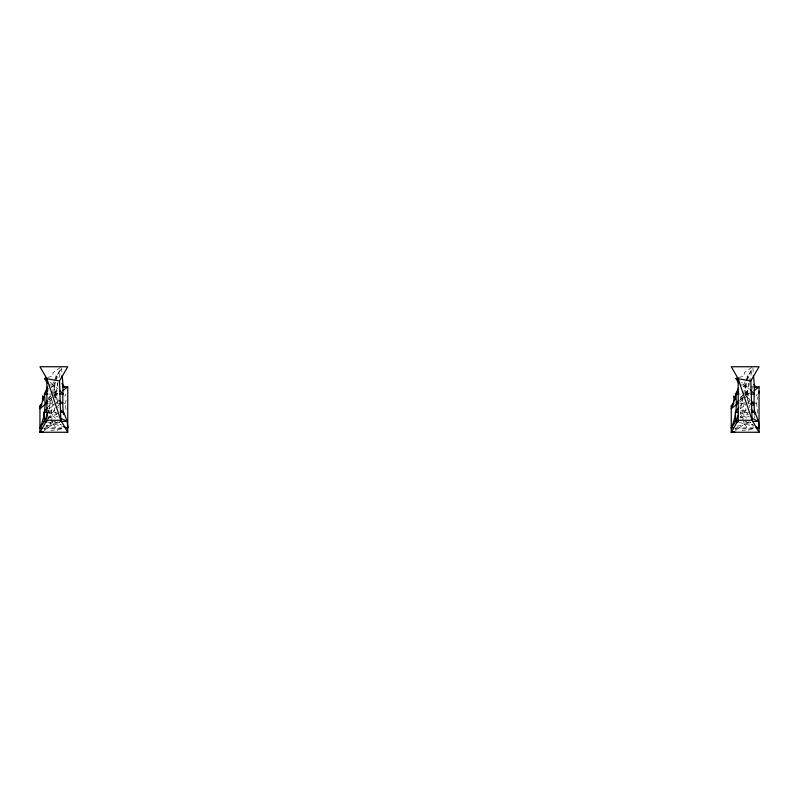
<?xml version="1.0" encoding="UTF-8"?>
<svg xmlns="http://www.w3.org/2000/svg" width="799" height="799" viewBox="0 0 799 799"><rect width="100%" height="100%" fill="white"/><g stroke="black" fill="none" stroke-linecap="round" stroke-linejoin="round"><path stroke-width="0.6" stroke-dasharray="4 3" d="M754.675 417.987L754.795 415.71M52.624 403.006L52.934 400.539M53.873 393.138L55.59 379.565M55.75 378.327L56.06 375.86L58.257 378.736M745.018 394.366L746.895 379.565M747.055 378.327L747.365 375.86L750.281 379.695M51.665 398.631L48.15 412.294M743.15 397.483L740.154 410.017M52.574 392.928L53.853 384.958L55.291 381.542M743.689 394.067L745.147 384.958L746.596 381.542M65.967 409.627L65.368 403.545L66.017 400.179M757.622 413.273L756.673 403.545L757.971 396.813M58.017 382.192L55.311 394.067L56.579 402.047M59.106 377.438L61.004 369.118M749.053 383.37L746.616 394.067L747.694 400.908M749.322 382.192L752.298 369.118M55.071 407.39L53.853 410.856L48.06 412.304M56.709 402.766L58.756 396.983M745.966 408.549L745.147 410.856L740.513 412.014M748.014 402.766L750.061 396.983M55.77 380.404L60.574 369.018M747.075 380.404L751.879 369.018M52.315 384.958L53.942 381.742M54.482 380.674L60.454 368.878M743.609 384.958L745.237 381.742M745.787 380.674L751.759 368.878M57.928 393.308L54.102 396.114L57.758 389.862M750.181 392.609L745.397 396.114L749.053 389.862M64.699 396.174L65.918 394.187M756.004 396.174L757.222 394.187M58.936 400.149L56.759 403.185L58.147 407.74M750.231 400.149L748.054 403.185L749.452 407.74M48.17 406.831L50.946 403.185L53.883 405.283M740.164 405.912L742.241 403.185L745.187 405.283M48.19 399.54L50.986 395.895M740.184 398.631L742.291 395.895M54.951 409.857L47.95 418.446M57.997 405.992L60.285 403.105M746.256 409.857L740.044 417.507M749.302 405.992L751.579 403.105M54.102 396.114L58.287 391.68M745.397 396.114L749.592 391.68M51.276 387.445L53.853 384.958L58.137 389.103M743.44 386.616L745.147 384.958L749.442 389.103M48.989 399.87L52.604 396.554M53.503 395.725L55.311 394.067L53.853 384.958L50.137 382.361M740.293 399.87L746.616 394.067L745.147 384.958L741.442 382.361M48.11 398.202L52.644 394.147M53.543 393.328L58.077 389.273M740.313 397.393L743.939 394.147M744.848 393.328L749.382 389.273M46.022 391.12L49.308 388.264M48.579 401.897L58.167 394.366M739.874 401.897L750.421 393.607M51.416 419.225L53.183 423.879L44.364 430.501L44.235 428.034M742.72 419.225L744.488 423.879L735.659 430.501L735.539 428.034M49.378 399.57L51.266 398.192M739.744 400.269L743.509 397.502M48.919 408.788L53.813 405.283M740.214 408.788L745.117 405.283M60.594 367.39L53.054 372.604L52.774 375.87L48.09 377.358M751.899 367.39L744.358 372.604L744.079 375.87L739.385 377.358M48.1 418.556L58.507 412.863M740.433 417.987L747.724 414.002M45.763 426.257L59.705 422.371M737.058 426.257L751.01 422.371M50.826 430.541L64.12 428.444M742.131 430.541L755.425 428.444M48.539 384.958L53.853 384.958M739.844 384.958L745.147 384.958M50.946 386.836L58.147 386.836M743.45 386.836L753.048 386.836M49.258 394.067L52.884 394.067M53.603 394.067L58.437 394.067M744.898 394.067L750.031 394.067M743.929 403.006L746.066 403.006M48.719 403.185L55.491 403.185M56.629 403.185L60.045 403.185M740.024 403.185L746.795 403.185M747.934 403.185L751.34 403.185M54.771 404.753L52.404 404.753L51.146 414.681L56.03 418.556M746.066 404.753L743.699 404.753L742.451 414.681L747.335 418.556M48.06 410.856L53.853 410.856L56.939 414.641M740.513 410.856L745.147 410.856L748.244 414.641M47.6 412.294L56.519 412.294M748.453 412.294L740.094 412.294L742.281 418.067M44.784 427.864L61.703 427.864M736.089 427.864L754.216 427.864M43.575 428.763L64.12 428.763M734.88 428.763L757.842 428.763M739.295 422.371L753.237 426.257M47.99 422.371L61.942 426.257M753.427 402.486L756.673 403.545M62.122 402.486L65.368 403.545M744.828 421.502L753.577 425.418M53.523 421.502L61.183 424.928M740.573 412.833L749.532 417.118M49.268 412.833L58.227 417.118M745.707 421.373L753.487 425.158M54.402 421.373L61.074 424.619M740.513 416.529L743.609 418.416M748.753 421.572L750.81 422.831M49.218 416.529L52.305 418.416M57.448 421.572L59.516 422.831M48.479 427.405L46.272 425.937L52.245 421.403L51.066 425.468L49.188 419.525M746.396 396.554L750.011 399.87M54.192 395.725L58.707 399.87M744.488 423.879L748.903 430.501M53.183 423.879L57.598 430.501M47.82 409.737L50.976 418.067M47.94 416.239L48.769 418.436M747.365 375.86L747.814 378.247M748.723 383.021L749.172 385.418M56.06 375.86L56.519 378.247M57.418 383.021L57.878 385.418M752.918 367.979L753.237 372.953M61.623 367.979L61.932 372.953M752.099 386.836L752.099 389.013"/><path stroke-width="1.2" d="M63.56 414.571C61.733 401.587 64.03 388.554 62.092 375.43M754.865 414.571C753.038 401.587 755.325 388.554 753.397 375.43M42.367 427.864L39.95 427.864C44.784 417.537 45.823 405.323 44.414 394.067L47.62 386.986M733.672 427.864L731.255 427.864C736.089 417.537 737.127 405.323 735.719 394.067L738.466 387.994M758.621 393.448L759.05 391.2M752.928 405.463L753.617 403.185L751.809 401.527M46.022 391.12L39.95 408.679L45.703 404.154M736.928 392.289L731.255 408.679L737.008 404.154M47.7 413.433L44.504 421.403L39.95 427.864M738.546 414.571L735.809 421.403L731.255 427.864M43.476 431.909L39.95 432.259L46.901 420.254L60.804 420.254L59.535 380.933L67.745 366.741L39.95 366.741L46.901 378.746L60.804 420.254L67.745 432.259L39.95 432.259L39.95 405.522L41.768 403.894M734.78 431.909L731.255 432.259L738.196 420.254L752.099 420.254L750.84 380.933L759.05 366.741L731.255 366.741L738.196 378.746L752.099 420.254L759.05 432.259L731.255 432.259L731.255 405.522L733.971 403.086M46.831 422.052L44.504 421.403L44.015 412.294L47.481 407.74M738.136 422.052L735.809 421.403L735.32 412.294L738.785 407.74M47.481 400.449L45.383 403.185L47.61 403.185M738.785 400.449L736.688 403.185L738.905 403.185M47.85 390.761L44.414 394.067L47.83 394.067M738.286 391.59L735.719 394.067L739.135 394.067M62.951 390.601L67.745 386.836L67.745 432.259M754.256 390.601L759.05 386.836L759.05 432.259M39.95 406.491L41.838 405.103M731.255 406.491L733.142 405.103M47.411 383.101L44.574 378.466L46.911 377.727M738.705 383.101L735.869 378.466L738.216 377.727M39.95 432.259L42.367 431.879M731.255 432.259L733.672 431.879M62.951 386.836L67.745 386.836M754.246 386.836L759.05 386.836M59.655 394.067L63.281 394.067L59.855 390.761M750.95 394.067L754.586 394.067L750.301 389.932M60.045 403.185L62.312 403.185L59.605 400.699M751.34 403.185L753.617 403.185M44.015 412.294L47.121 412.294M60.095 412.294L63.68 412.294L67.186 421.403L67.745 427.864L65.328 427.864M735.32 412.294L738.416 412.294M751.4 412.294L754.985 412.294L758.491 421.403L759.05 427.864L756.633 427.864M42.886 421.403L46.891 421.403M60.025 421.403L67.186 421.403L60.474 418.187M734.191 421.403L738.196 421.403M752.518 421.403L758.491 421.403L751.769 418.187M750.84 380.933L738.196 378.746L738.196 420.254M59.535 380.933L46.901 378.746L46.901 420.254M755.564 426.896L759.05 427.864L758.69 424.219M63.101 426.576L67.745 427.864L67.516 425.438M735.869 378.466L738.656 380.414M44.574 378.466L47.351 380.414M751.06 409.488L754.985 412.294M60.744 410.187L63.68 412.294M753.936 384.489L756.124 387.365M61.903 383.53L64.829 387.365M735.22 399.46L733.891 395.974L734.141 400.908M43.476 398.292L42.587 395.974L42.846 400.908"/></g></svg>
